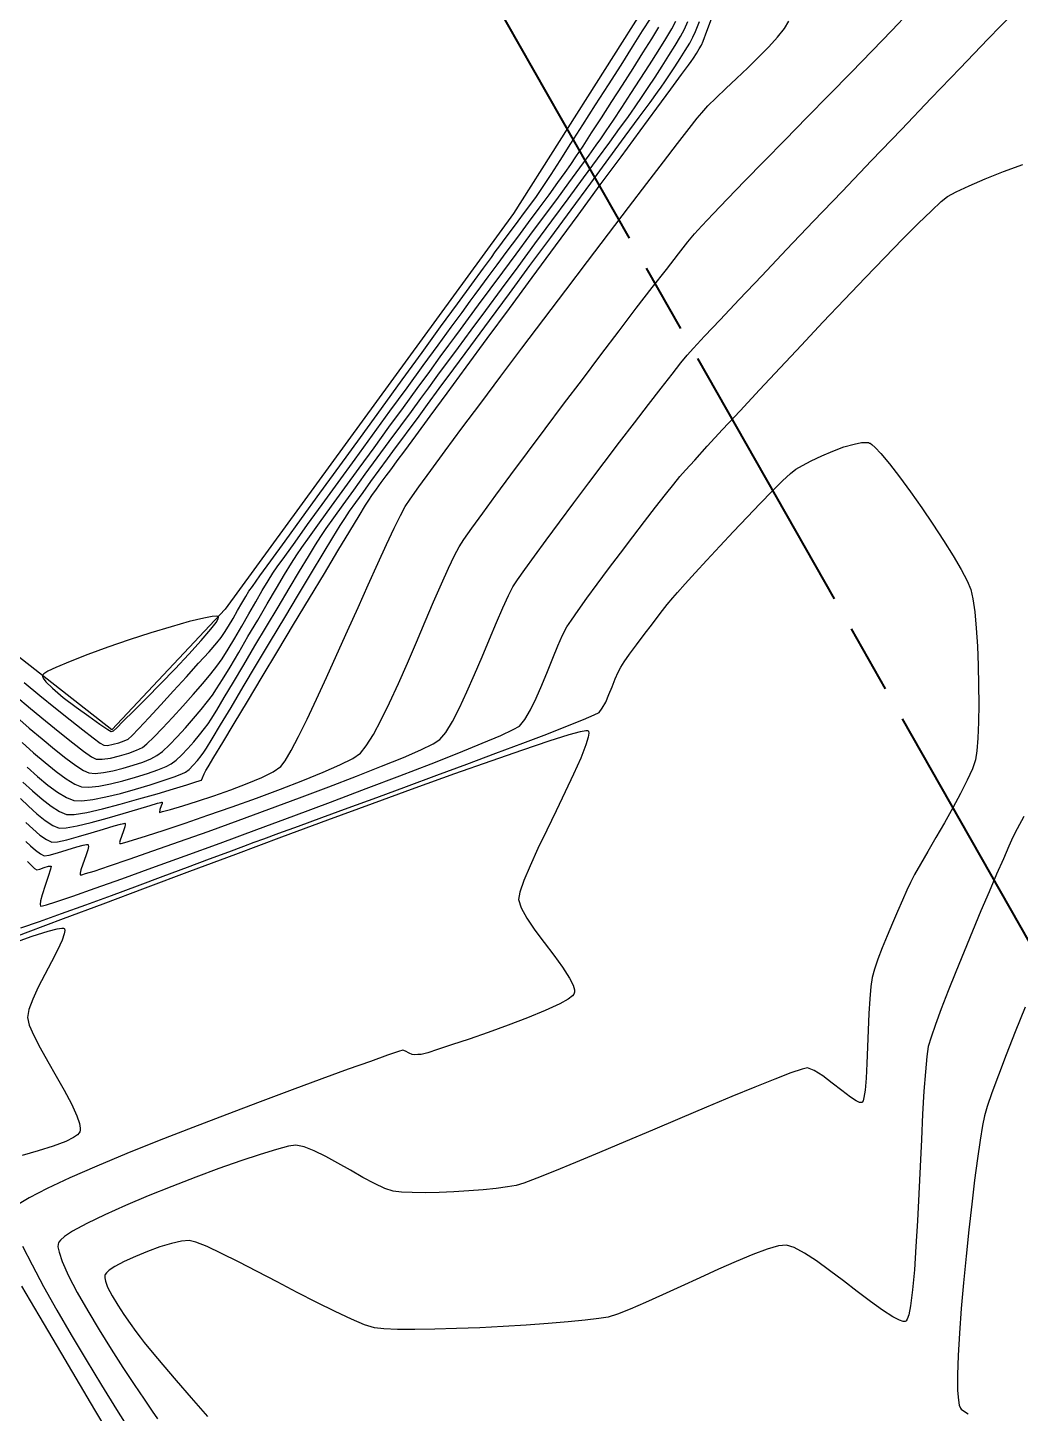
# Model space of a CAD drawing. Header units: metres. Extents: x 708931 to 723899, y 5405153 to 5413472.
# Drawn here: x 709695.5 to 709783.1, y 5411836.6 to 5411958.9 of the extents above; entities that cross this region are included whole.
import ezdxf

# ---------------------------------------------------------------- set-up
doc = ezdxf.new("R2010")
doc.units = ezdxf.units.M
doc.header["$LTSCALE"] = 12.7
doc.header["$MEASUREMENT"] = 0
doc.linetypes.add('ACAD_ISO08W100', pattern=[36, 24, -3, 6, -3])
for name, color, linetype in [('CONT-MJR1', 252, 'Continuous'), ('CONT-MNR1', 251, 'Continuous'), ('contornos2', 7, 'Continuous')]:
    doc.layers.add(name, color=color, linetype=linetype)
doc.layers.add('corte', color=214, linetype='ACAD_ISO08W100', lineweight=40)

msp = doc.modelspace()

# ---------------------------------------------------------------- linework, layer by layer
at = {"layer": 'CONT-MJR1', "flags": 128}
for points, elevation in [([(709695.38, 5411888.75), (709695.99, 5411888.19), (709696.61, 5411887.66), (709697.19, 5411887.25), (709697.66, 5411887.04), (709698.16, 5411887.07), (709698.99, 5411887.24), (709700.02, 5411887.52), (709701.14, 5411887.85), (709702.23, 5411888.18), (709703.17, 5411888.46), (709703.73, 5411888.62), (709704.01, 5411888.68), (709704.11, 5411888.69), (709704.13, 5411888.68), (709704.14, 5411888.66), (709704.14, 5411888.57), (709704.1, 5411888.38), (709703.99, 5411888.03), (709703.81, 5411887.54), (709703.7, 5411887.2), (709703.65, 5411887), (709703.66, 5411886.92), (709703.67, 5411886.9), (709703.69, 5411886.9), (709703.79, 5411886.92), (709704.1, 5411887), (709704.78, 5411887.2), (709706.01, 5411887.59), (709707.58, 5411888.1), (709709.42, 5411888.71), (709711.44, 5411889.4), (709713.57, 5411890.14), (709715.72, 5411890.92), (709717.83, 5411891.7), (709719.81, 5411892.46), (709721.59, 5411893.19), (709723.08, 5411893.85), (709724.21, 5411894.42), (709724.89, 5411894.89), (709725.41, 5411895.52), (709726.03, 5411896.52), (709726.72, 5411897.81), (709727.46, 5411899.33), (709728.24, 5411901.02), (709729.03, 5411902.82), (709729.83, 5411904.66), (709730.61, 5411906.48), (709731.35, 5411908.22), (709732.04, 5411909.82), (709732.66, 5411911.2), (709733.18, 5411912.31), (709733.6, 5411913.09), (709734.02, 5411913.74), (709734.73, 5411914.74), (709735.68, 5411916.06), (709736.83, 5411917.64), (709738.16, 5411919.44), (709739.62, 5411921.4), (709741.19, 5411923.5), (709742.81, 5411925.66), (709744.47, 5411927.85), (709746.11, 5411930.03), (709747.71, 5411932.13), (709749.23, 5411934.12), (709750.63, 5411935.95), (709751.88, 5411937.56), (709752.95, 5411938.92), (709753.78, 5411939.98), (709754.36, 5411940.68), (709755.01, 5411941.41), (709756, 5411942.46), (709757.28, 5411943.79), (709758.8, 5411945.36), (709760.51, 5411947.11), (709762.35, 5411948.99), (709764.28, 5411950.95), (709766.24, 5411952.95), (709768.18, 5411954.93), (709770.04, 5411956.84), (709771.78, 5411958.64), (709773.34, 5411960.27)], 235), ([(709694.57, 5411898.05), (709695.68, 5411897.08), (709696.81, 5411896.13), (709697.9, 5411895.23), (709698.91, 5411894.44), (709699.78, 5411893.79), (709700.47, 5411893.35), (709700.93, 5411893.14), (709701.49, 5411893.1), (709702.21, 5411893.17), (709703.06, 5411893.32), (709703.96, 5411893.55), (709704.85, 5411893.81), (709705.69, 5411894.1), (709706.4, 5411894.39), (709706.93, 5411894.66), (709707.43, 5411895.03), (709708.04, 5411895.6), (709708.73, 5411896.31), (709709.45, 5411897.11), (709710.17, 5411897.93), (709710.83, 5411898.73), (709711.4, 5411899.44), (709711.84, 5411900.01), (709712.2, 5411900.54), (709712.73, 5411901.39), (709713.39, 5411902.48), (709714.15, 5411903.76), (709714.97, 5411905.16), (709715.83, 5411906.61), (709716.67, 5411908.05), (709717.48, 5411909.42), (709718.2, 5411910.63), (709718.82, 5411911.64), (709719.29, 5411912.38), (709719.72, 5411913.01), (709720.4, 5411913.97), (709721.29, 5411915.21), (709722.34, 5411916.67), (709723.52, 5411918.29), (709724.78, 5411920.03), (709726.09, 5411921.82), (709727.4, 5411923.63), (709728.69, 5411925.38), (709729.9, 5411927.04), (709731, 5411928.54), (709731.94, 5411929.83), (709732.7, 5411930.86), (709733.22, 5411931.57), (709733.73, 5411932.26), (709734.44, 5411933.23), (709735.32, 5411934.42), (709736.34, 5411935.8), (709737.46, 5411937.31), (709738.64, 5411938.91), (709739.85, 5411940.54), (709741.05, 5411942.16), (709742.21, 5411943.73), (709743.29, 5411945.2), (709744.25, 5411946.51), (709745.06, 5411947.63), (709745.69, 5411948.5), (709746.1, 5411949.07), (709746.58, 5411949.78), (709747.21, 5411950.72), (709747.94, 5411951.83), (709748.75, 5411953.06), (709749.58, 5411954.33), (709750.39, 5411955.6), (709751.15, 5411956.81), (709751.82, 5411957.89), (709752.36, 5411958.79), (709752.72, 5411959.46)], 240), ([(709694.23, 5411878.13), (709695.94, 5411878.73), (709697.33, 5411879.18), (709698.15, 5411879.39), (709698.55, 5411879.45), (709698.71, 5411879.44), (709698.75, 5411879.41), (709698.78, 5411879.37), (709698.81, 5411879.23), (709698.76, 5411878.93), (709698.57, 5411878.38), (709698.16, 5411877.49), (709697.63, 5411876.46), (709697.04, 5411875.35), (709696.47, 5411874.23), (709695.98, 5411873.17), (709695.64, 5411872.26), (709695.52, 5411871.55), (709695.67, 5411870.89), (709696.07, 5411869.98), (709696.64, 5411868.88), (709697.32, 5411867.67), (709698.05, 5411866.4), (709698.76, 5411865.14), (709699.39, 5411863.95), (709699.87, 5411862.9), (709700.11, 5411862.21), (709700.17, 5411861.79), (709700.16, 5411861.57), (709700.13, 5411861.48), (709700.09, 5411861.39), (709699.94, 5411861.22), (709699.59, 5411860.97), (709698.91, 5411860.63), (709697.79, 5411860.21), (709696.47, 5411859.79), (709695.05, 5411859.38)], 230), ([(709694.98, 5411847.87), (709696.51, 5411845.27), (709698.13, 5411842.53), (709699.78, 5411839.75), (709701.44, 5411836.96), (709703.05, 5411834.26)], 230)]:
    msp.add_lwpolyline(points, dxfattribs=dict(at, elevation=elevation))
at = {"layer": 'CONT-MNR1', "flags": 128}
for points, elevation in [([(709695.12, 5411892.31), (709695.95, 5411891.55), (709696.8, 5411890.82), (709697.61, 5411890.2), (709698.35, 5411889.73), (709698.97, 5411889.48), (709699.65, 5411889.48), (709700.74, 5411889.66), (709702.13, 5411889.98), (709703.7, 5411890.38), (709705.35, 5411890.84), (709706.95, 5411891.3), (709708.39, 5411891.74), (709709.57, 5411892.1), (709710.36, 5411892.35), (709710.65, 5411892.44), (709710.76, 5411892.47), (709710.86, 5411892.5), (709710.95, 5411892.69), (709711.12, 5411893.05), (709711.26, 5411893.34), (709711.45, 5411893.67), (709711.96, 5411894.52), (709712.74, 5411895.82), (709713.75, 5411897.49), (709714.92, 5411899.45), (709716.22, 5411901.61), (709717.6, 5411903.9), (709719, 5411906.24), (709720.39, 5411908.54), (709721.71, 5411910.74), (709722.91, 5411912.73), (709723.95, 5411914.46), (709724.78, 5411915.83), (709725.35, 5411916.77), (709725.62, 5411917.19), (709725.91, 5411917.62), (709726.3, 5411918.16), (709726.73, 5411918.75), (709727.16, 5411919.34), (709727.56, 5411919.87), (709727.87, 5411920.29), (709728.14, 5411920.67), (709728.8, 5411921.56), (709729.77, 5411922.88), (709731.03, 5411924.6), (709732.54, 5411926.64), (709734.23, 5411928.94), (709736.08, 5411931.45), (709738.03, 5411934.11), (709740.05, 5411936.85), (709742.09, 5411939.62), (709744.11, 5411942.35), (709746.05, 5411945), (709747.88, 5411947.49), (709749.56, 5411949.77), (709751.04, 5411951.78), (709752.27, 5411953.45), (709753.21, 5411954.74), (709753.83, 5411955.57), (709754.06, 5411955.9), (709754.27, 5411956.2), (709754.53, 5411956.6), (709754.79, 5411957), (709754.97, 5411957.32), (709755.12, 5411957.69), (709755.46, 5411958.58), (709755.95, 5411959.88)], 237), ([(709695.22, 5411901.11), (709696.62, 5411899.96), (709697.99, 5411898.85), (709699.27, 5411897.82), (709700.4, 5411896.93), (709701.31, 5411896.23), (709701.94, 5411895.76), (709702.24, 5411895.58), (709702.59, 5411895.57), (709703.07, 5411895.66), (709703.58, 5411895.8), (709704.06, 5411895.96), (709704.39, 5411896.12), (709704.71, 5411896.41), (709705.34, 5411897.06), (709706.23, 5411898), (709707.27, 5411899.13), (709708.41, 5411900.37), (709709.55, 5411901.62), (709710.62, 5411902.81), (709711.54, 5411903.83), (709712.22, 5411904.62), (709712.6, 5411905.07), (709712.9, 5411905.51), (709713.26, 5411906.09), (709713.65, 5411906.76), (709714.05, 5411907.45), (709714.43, 5411908.11), (709714.78, 5411908.7), (709715.06, 5411909.17), (709715.36, 5411909.59), (709716.02, 5411910.51), (709717, 5411911.86), (709718.24, 5411913.57), (709719.69, 5411915.58), (709721.32, 5411917.82), (709723.07, 5411920.23), (709724.89, 5411922.74), (709726.74, 5411925.28), (709728.57, 5411927.8), (709730.33, 5411930.22), (709731.97, 5411932.48), (709733.46, 5411934.51), (709734.73, 5411936.26), (709735.74, 5411937.65), (709736.44, 5411938.61), (709736.79, 5411939.09), (709737.18, 5411939.62), (709737.67, 5411940.28), (709738.22, 5411941.02), (709738.8, 5411941.8), (709739.38, 5411942.58), (709739.93, 5411943.32), (709740.41, 5411943.98), (709740.78, 5411944.52), (709741.12, 5411945.03), (709741.71, 5411945.94), (709742.51, 5411947.17), (709743.46, 5411948.65), (709744.52, 5411950.3), (709745.64, 5411952.06), (709746.78, 5411953.84), (709747.88, 5411955.57), (709748.9, 5411957.18), (709749.79, 5411958.59), (709750.51, 5411959.72)], 242), ([(709695.38, 5411887.1), (709695.79, 5411886.71), (709696.23, 5411886.31), (709696.66, 5411885.99), (709697, 5411885.82), (709697.44, 5411885.87), (709698.17, 5411886.08), (709699.03, 5411886.35), (709699.87, 5411886.62), (709700.43, 5411886.77), (709700.72, 5411886.82), (709700.83, 5411886.82), (709700.86, 5411886.8), (709700.88, 5411886.77), (709700.89, 5411886.64), (709700.83, 5411886.35), (709700.66, 5411885.83), (709700.39, 5411885.1), (709700.22, 5411884.58), (709700.16, 5411884.29), (709700.16, 5411884.17), (709700.18, 5411884.14), (709700.2, 5411884.14), (709700.31, 5411884.16), (709700.65, 5411884.25), (709701.39, 5411884.48), (709702.74, 5411884.93), (709704.49, 5411885.53), (709706.57, 5411886.25), (709708.92, 5411887.08), (709711.45, 5411887.98), (709714.11, 5411888.94), (709716.82, 5411889.93), (709719.51, 5411890.93), (709722.11, 5411891.9), (709724.55, 5411892.84), (709726.76, 5411893.72), (709728.68, 5411894.5), (709730.22, 5411895.17), (709731.32, 5411895.71), (709731.91, 5411896.08), (709732.42, 5411896.71), (709733, 5411897.67), (709733.63, 5411898.88), (709734.29, 5411900.29), (709734.96, 5411901.82), (709735.62, 5411903.39), (709736.27, 5411904.94), (709736.89, 5411906.41), (709737.45, 5411907.71), (709737.94, 5411908.78), (709738.35, 5411909.55), (709738.75, 5411910.16), (709739.4, 5411911.09), (709740.25, 5411912.27), (709741.28, 5411913.68), (709742.45, 5411915.25), (709743.71, 5411916.95), (709745.04, 5411918.73), (709746.4, 5411920.53), (709747.75, 5411922.31), (709749.06, 5411924.03), (709750.3, 5411925.64), (709751.41, 5411927.08), (709752.38, 5411928.32), (709753.16, 5411929.3), (709753.72, 5411929.98), (709754.28, 5411930.6), (709755.26, 5411931.66), (709756.62, 5411933.12), (709758.31, 5411934.91), (709760.29, 5411936.99), (709762.49, 5411939.3), (709764.87, 5411941.8), (709767.39, 5411944.44), (709769.99, 5411947.16), (709772.62, 5411949.91), (709775.24, 5411952.65), (709777.8, 5411955.31), (709780.24, 5411957.86), (709782.53, 5411960.23)], 234), ([(709694.45, 5411899.94), (709695.77, 5411898.83), (709697.1, 5411897.74), (709698.36, 5411896.71), (709699.51, 5411895.8), (709700.47, 5411895.07), (709701.18, 5411894.57), (709701.58, 5411894.36), (709702.12, 5411894.34), (709702.83, 5411894.44), (709703.64, 5411894.63), (709704.45, 5411894.88), (709705.15, 5411895.14), (709705.66, 5411895.39), (709706.05, 5411895.7), (709706.66, 5411896.29), (709707.43, 5411897.08), (709708.31, 5411898.02), (709709.23, 5411899.03), (709710.14, 5411900.06), (709710.98, 5411901.03), (709711.7, 5411901.88), (709712.22, 5411902.54), (709712.68, 5411903.2), (709713.21, 5411904.04), (709713.8, 5411905.02), (709714.42, 5411906.08), (709715.04, 5411907.17), (709715.66, 5411908.24), (709716.23, 5411909.23), (709716.74, 5411910.09), (709717.17, 5411910.77), (709717.55, 5411911.31), (709718.21, 5411912.24), (709719.12, 5411913.5), (709720.23, 5411915.05), (709721.52, 5411916.82), (709722.93, 5411918.76), (709724.42, 5411920.82), (709725.96, 5411922.94), (709727.5, 5411925.05), (709729.01, 5411927.12), (709730.44, 5411929.08), (709731.75, 5411930.88), (709732.9, 5411932.46), (709733.86, 5411933.76), (709734.57, 5411934.74), (709735, 5411935.33), (709735.5, 5411936.01), (709736.17, 5411936.9), (709736.96, 5411937.97), (709737.84, 5411939.15), (709738.77, 5411940.41), (709739.72, 5411941.69), (709740.65, 5411942.95), (709741.53, 5411944.14), (709742.31, 5411945.21), (709742.96, 5411946.11), (709743.44, 5411946.8), (709743.9, 5411947.47), (709744.53, 5411948.43), (709745.29, 5411949.6), (709746.15, 5411950.93), (709747.08, 5411952.36), (709748.02, 5411953.82), (709748.94, 5411955.27), (709749.81, 5411956.65), (709750.59, 5411957.88), (709751.23, 5411958.92)], 241), ([(709694.89, 5411890.88), (709695.6, 5411890.21), (709696.35, 5411889.54), (709697.08, 5411888.95), (709697.75, 5411888.5), (709698.31, 5411888.26), (709698.92, 5411888.28), (709699.91, 5411888.46), (709701.15, 5411888.76), (709702.54, 5411889.14), (709703.95, 5411889.55), (709705.26, 5411889.94), (709706.35, 5411890.27), (709706.98, 5411890.46), (709707.28, 5411890.54), (709707.37, 5411890.56), (709707.39, 5411890.56), (709707.4, 5411890.54), (709707.39, 5411890.45), (709707.32, 5411890.23), (709707.2, 5411889.91), (709707.16, 5411889.66), (709707.44, 5411889.72), (709708.15, 5411889.92), (709709.22, 5411890.24), (709710.52, 5411890.65), (709711.97, 5411891.13), (709713.46, 5411891.65), (709714.89, 5411892.19), (709716.18, 5411892.73), (709717.2, 5411893.24), (709717.87, 5411893.7), (709718.26, 5411894.2), (709718.79, 5411895.1), (709719.44, 5411896.35), (709720.19, 5411897.88), (709721.02, 5411899.63), (709721.9, 5411901.56), (709722.82, 5411903.58), (709723.75, 5411905.66), (709724.68, 5411907.73), (709725.57, 5411909.72), (709726.42, 5411911.6), (709727.19, 5411913.28), (709727.86, 5411914.72), (709728.42, 5411915.85), (709728.85, 5411916.63), (709729.29, 5411917.3), (709730.05, 5411918.37), (709731.09, 5411919.81), (709732.37, 5411921.55), (709733.85, 5411923.55), (709735.5, 5411925.76), (709737.27, 5411928.13), (709739.14, 5411930.61), (709741.06, 5411933.16), (709743, 5411935.72), (709744.92, 5411938.25), (709746.78, 5411940.69), (709748.54, 5411943.01), (709750.17, 5411945.14), (709751.62, 5411947.04), (709752.87, 5411948.67), (709753.88, 5411949.97), (709754.6, 5411950.89), (709755, 5411951.38), (709755.54, 5411951.97), (709756.27, 5411952.69), (709757.13, 5411953.51), (709758.08, 5411954.4), (709759.06, 5411955.34), (709760.02, 5411956.27), (709760.92, 5411957.18), (709761.7, 5411958.04), (709762.31, 5411958.81), (709762.7, 5411959.45)], 236), ([(709695.04, 5411895.83), (709696.06, 5411894.92), (709697.08, 5411894.06), (709698.05, 5411893.27), (709698.94, 5411892.62), (709699.7, 5411892.15), (709700.28, 5411891.92), (709700.94, 5411891.88), (709701.81, 5411891.97), (709702.84, 5411892.17), (709703.94, 5411892.44), (709705.06, 5411892.76), (709706.11, 5411893.1), (709707.03, 5411893.42), (709707.75, 5411893.71), (709708.2, 5411893.93), (709708.63, 5411894.25), (709709.12, 5411894.71), (709709.66, 5411895.28), (709710.19, 5411895.89), (709710.69, 5411896.5), (709711.13, 5411897.05), (709711.47, 5411897.48), (709711.73, 5411897.89), (709712.22, 5411898.68), (709712.88, 5411899.78), (709713.69, 5411901.14), (709714.61, 5411902.68), (709715.59, 5411904.34), (709716.61, 5411906.06), (709717.63, 5411907.77), (709718.61, 5411909.41), (709719.51, 5411910.92), (709720.3, 5411912.22), (709720.94, 5411913.27), (709721.4, 5411913.98), (709721.88, 5411914.7), (709722.55, 5411915.65), (709723.38, 5411916.8), (709724.31, 5411918.09), (709725.32, 5411919.49), (709726.38, 5411920.92), (709727.43, 5411922.36), (709728.45, 5411923.75), (709729.39, 5411925.03), (709730.23, 5411926.17), (709730.92, 5411927.12), (709731.43, 5411927.81), (709731.88, 5411928.42), (709732.6, 5411929.4), (709733.54, 5411930.67), (709734.67, 5411932.2), (709735.95, 5411933.93), (709737.34, 5411935.81), (709738.8, 5411937.79), (709740.29, 5411939.81), (709741.78, 5411941.83), (709743.22, 5411943.78), (709744.57, 5411945.62), (709745.81, 5411947.3), (709746.88, 5411948.77), (709747.76, 5411949.97), (709748.39, 5411950.84), (709748.75, 5411951.35), (709749.18, 5411951.97), (709749.69, 5411952.73), (709750.27, 5411953.59), (709750.89, 5411954.52), (709751.51, 5411955.47), (709752.11, 5411956.41), (709752.65, 5411957.3), (709753.12, 5411958.09), (709753.47, 5411958.75), (709753.78, 5411959.42)], 239), ([(709695.48, 5411893.65), (709696.4, 5411892.83), (709697.31, 5411892.07), (709698.18, 5411891.43), (709698.96, 5411890.96), (709699.62, 5411890.7), (709700.31, 5411890.67), (709701.28, 5411890.78), (709702.44, 5411891.02), (709703.73, 5411891.33), (709705.05, 5411891.7), (709706.33, 5411892.09), (709707.49, 5411892.47), (709708.45, 5411892.8), (709709.14, 5411893.05), (709709.47, 5411893.2), (709709.78, 5411893.44), (709710.14, 5411893.81), (709710.51, 5411894.23), (709710.84, 5411894.64), (709711.09, 5411894.96), (709711.31, 5411895.31), (709711.81, 5411896.14), (709712.55, 5411897.37), (709713.48, 5411898.92), (709714.56, 5411900.72), (709715.73, 5411902.69), (709716.97, 5411904.76), (709718.22, 5411906.85), (709719.44, 5411908.88), (709720.58, 5411910.79), (709721.6, 5411912.49), (709722.46, 5411913.9), (709723.11, 5411914.96), (709723.51, 5411915.59), (709723.93, 5411916.22), (709724.48, 5411916.99), (709725.12, 5411917.88), (709725.82, 5411918.84), (709726.55, 5411919.84), (709727.28, 5411920.84), (709727.99, 5411921.8), (709728.64, 5411922.68), (709729.2, 5411923.44), (709729.65, 5411924.05), (709730.06, 5411924.61), (709730.81, 5411925.63), (709731.85, 5411927.04), (709733.14, 5411928.79), (709734.63, 5411930.81), (709736.27, 5411933.04), (709738.03, 5411935.42), (709739.84, 5411937.89), (709741.68, 5411940.37), (709743.48, 5411942.82), (709745.21, 5411945.17), (709746.81, 5411947.35), (709748.25, 5411949.31), (709749.48, 5411950.97), (709750.44, 5411952.29), (709751.1, 5411953.19), (709751.41, 5411953.62), (709751.74, 5411954.11), (709752.16, 5411954.73), (709752.63, 5411955.43), (709753.1, 5411956.16), (709753.55, 5411956.87), (709753.94, 5411957.51), (709754.22, 5411958.03), (709754.44, 5411958.54), (709754.8, 5411959.43)], 238), ([(709695.53, 5411885.32), (709695.72, 5411885.11), (709695.91, 5411884.93), (709696.15, 5411884.72), (709696.35, 5411884.6), (709696.6, 5411884.65), (709697, 5411884.79), (709697.38, 5411884.91), (709697.6, 5411884.92), (709697.55, 5411884.64), (709697.35, 5411884.01), (709697.08, 5411883.21), (709696.82, 5411882.39), (709696.68, 5411881.84), (709696.65, 5411881.54), (709696.67, 5411881.41), (709696.69, 5411881.38), (709696.71, 5411881.38), (709696.84, 5411881.4), (709697.21, 5411881.5), (709698.03, 5411881.77), (709699.53, 5411882.27), (709701.48, 5411882.96), (709703.83, 5411883.79), (709706.5, 5411884.75), (709709.43, 5411885.81), (709712.53, 5411886.95), (709715.75, 5411888.14), (709719.02, 5411889.35), (709722.25, 5411890.56), (709725.4, 5411891.75), (709728.38, 5411892.89), (709731.12, 5411893.95), (709733.57, 5411894.92), (709735.64, 5411895.76), (709737.27, 5411896.44), (709738.38, 5411896.96), (709738.92, 5411897.27), (709739.4, 5411897.86), (709739.9, 5411898.7), (709740.4, 5411899.73), (709740.9, 5411900.87), (709741.39, 5411902.07), (709741.86, 5411903.26), (709742.31, 5411904.35), (709742.73, 5411905.3), (709743.11, 5411906.02), (709743.5, 5411906.61), (709744.1, 5411907.47), (709744.87, 5411908.54), (709745.78, 5411909.78), (709746.78, 5411911.13), (709747.84, 5411912.53), (709748.91, 5411913.95), (709749.95, 5411915.31), (709750.93, 5411916.58), (709751.81, 5411917.7), (709752.54, 5411918.62), (709753.08, 5411919.28), (709753.57, 5411919.83), (709754.39, 5411920.74), (709755.49, 5411921.95), (709756.84, 5411923.42), (709758.39, 5411925.09), (709760.09, 5411926.92), (709761.91, 5411928.87), (709763.79, 5411930.88), (709765.7, 5411932.9), (709767.59, 5411934.9), (709769.42, 5411936.81), (709771.15, 5411938.6), (709772.72, 5411940.22), (709774.11, 5411941.61), (709775.26, 5411942.73), (709776.13, 5411943.54), (709776.68, 5411943.98), (709777.46, 5411944.41), (709778.6, 5411944.94), (709780.02, 5411945.54), (709781.62, 5411946.18), (709783.33, 5411946.82)], 233), ([(709694.93, 5411879.46), (709696.59, 5411880.04), (709698.52, 5411880.73), (709700.66, 5411881.51), (709702.92, 5411882.33), (709705.22, 5411883.18), (709707.48, 5411884.02), (709709.63, 5411884.82), (709711.59, 5411885.55), (709713.28, 5411886.18), (709714.61, 5411886.68), (709715.52, 5411887.02), (709716.36, 5411887.33), (709717.69, 5411887.81), (709719.42, 5411888.44), (709721.48, 5411889.2), (709723.81, 5411890.05), (709726.33, 5411890.98), (709728.96, 5411891.95), (709731.64, 5411892.94), (709734.28, 5411893.92), (709736.83, 5411894.87), (709739.21, 5411895.76), (709741.34, 5411896.57), (709743.15, 5411897.28), (709744.56, 5411897.84), (709745.52, 5411898.25), (709745.94, 5411898.46), (709746.23, 5411898.84), (709746.53, 5411899.39), (709746.82, 5411900.04), (709747.1, 5411900.74), (709747.37, 5411901.43), (709747.63, 5411902.03), (709747.86, 5411902.48), (709748.16, 5411902.93), (709748.64, 5411903.61), (709749.25, 5411904.44), (709749.93, 5411905.36), (709750.65, 5411906.3), (709751.34, 5411907.2), (709751.95, 5411907.98), (709752.44, 5411908.57), (709752.86, 5411909.05), (709753.54, 5411909.81), (709754.42, 5411910.78), (709755.46, 5411911.91), (709756.61, 5411913.15), (709757.81, 5411914.43), (709759.01, 5411915.7), (709760.16, 5411916.91), (709761.22, 5411917.99), (709762.12, 5411918.89), (709762.83, 5411919.55), (709763.29, 5411919.92), (709763.88, 5411920.27), (709764.67, 5411920.68), (709765.59, 5411921.11), (709766.57, 5411921.53), (709767.55, 5411921.89), (709768.46, 5411922.15), (709769.09, 5411922.27), (709769.49, 5411922.29), (709769.7, 5411922.27), (709769.79, 5411922.24), (709769.86, 5411922.22), (709770.01, 5411922.12), (709770.3, 5411921.85), (709770.8, 5411921.32), (709771.57, 5411920.4), (709772.45, 5411919.25), (709773.41, 5411917.94), (709774.41, 5411916.53), (709775.39, 5411915.08), (709776.33, 5411913.64), (709777.17, 5411912.29), (709777.88, 5411911.08), (709778.41, 5411910.07), (709778.73, 5411909.33), (709778.92, 5411908.5), (709779.09, 5411907.34), (709779.22, 5411905.92), (709779.32, 5411904.33), (709779.39, 5411902.62), (709779.43, 5411900.88), (709779.44, 5411899.19), (709779.41, 5411897.61), (709779.35, 5411896.21), (709779.26, 5411895.08), (709779.14, 5411894.29), (709778.88, 5411893.51), (709778.43, 5411892.5), (709777.84, 5411891.33), (709777.15, 5411890.06), (709776.41, 5411888.74), (709775.66, 5411887.44), (709774.94, 5411886.2), (709774.3, 5411885.09), (709773.78, 5411884.17), (709773.43, 5411883.48), (709773.11, 5411882.78), (709772.72, 5411881.91), (709772.28, 5411880.92), (709771.82, 5411879.87), (709771.36, 5411878.78), (709770.93, 5411877.71), (709770.55, 5411876.71), (709770.25, 5411875.82), (709770.04, 5411875.08), (709769.92, 5411874.31), (709769.82, 5411873.22), (709769.75, 5411871.91), (709769.69, 5411870.45), (709769.63, 5411868.96), (709769.57, 5411867.51), (709769.5, 5411866.21), (709769.41, 5411865.14), (709769.31, 5411864.51), (709769.23, 5411864.21), (709769.17, 5411864.1), (709769.13, 5411864.07), (709769.08, 5411864.05), (709768.93, 5411864.07), (709768.63, 5411864.2), (709768.12, 5411864.53), (709767.35, 5411865.11), (709766.51, 5411865.78), (709765.68, 5411866.42), (709764.93, 5411866.9), (709764.34, 5411867.12), (709763.85, 5411867.01), (709762.86, 5411866.67), (709761.44, 5411866.12), (709759.68, 5411865.42), (709757.65, 5411864.58), (709755.42, 5411863.64), (709753.06, 5411862.65), (709750.65, 5411861.63), (709748.27, 5411860.63), (709745.98, 5411859.66), (709743.87, 5411858.78), (709742, 5411858.01), (709740.45, 5411857.39), (709739.3, 5411856.96), (709738.62, 5411856.75), (709737.86, 5411856.61), (709736.87, 5411856.48), (709735.72, 5411856.36), (709734.46, 5411856.26), (709733.14, 5411856.18), (709731.83, 5411856.12), (709730.59, 5411856.1), (709729.46, 5411856.11), (709728.51, 5411856.16), (709727.79, 5411856.25), (709727.04, 5411856.49), (709726.13, 5411856.91), (709725.11, 5411857.46), (709724.02, 5411858.08), (709722.91, 5411858.72), (709721.83, 5411859.31), (709720.82, 5411859.81), (709719.92, 5411860.15), (709719.2, 5411860.29), (709718.56, 5411860.2), (709717.48, 5411859.92), (709716.05, 5411859.48), (709714.33, 5411858.91), (709712.41, 5411858.23), (709710.36, 5411857.47), (709708.25, 5411856.66), (709706.16, 5411855.82), (709704.16, 5411854.97), (709702.34, 5411854.16), (709700.76, 5411853.39), (709699.5, 5411852.7), (709698.77, 5411852.23), (709698.42, 5411851.92), (709698.28, 5411851.75), (709698.24, 5411851.67), (709698.22, 5411851.57), (709698.21, 5411851.33), (709698.3, 5411850.86), (709698.58, 5411850.05), (709699.15, 5411848.78), (709699.91, 5411847.31), (709700.83, 5411845.69), (709701.84, 5411844.01), (709702.89, 5411842.31), (709703.94, 5411840.68), (709704.92, 5411839.18), (709705.8, 5411837.88), (709706.51, 5411836.84), (709707, 5411836.15)], 232), ([(709692.83, 5411878.08), (709695.57, 5411879.11), (709698.71, 5411880.29), (709702.19, 5411881.59), (709705.93, 5411882.99), (709709.85, 5411884.46), (709713.89, 5411885.97), (709717.97, 5411887.49), (709722.01, 5411888.99), (709725.95, 5411890.44), (709729.72, 5411891.81), (709733.23, 5411893.08), (709736.42, 5411894.21), (709739.21, 5411895.18), (709741.54, 5411895.96), (709743.32, 5411896.52), (709744.31, 5411896.79), (709744.77, 5411896.88), (709744.93, 5411896.88), (709744.97, 5411896.86), (709745, 5411896.81), (709745.03, 5411896.65), (709744.99, 5411896.29), (709744.78, 5411895.6), (709744.33, 5411894.44), (709743.7, 5411893.04), (709742.96, 5411891.46), (709742.15, 5411889.79), (709741.33, 5411888.1), (709740.55, 5411886.46), (709739.86, 5411884.95), (709739.31, 5411883.64), (709738.96, 5411882.62), (709738.85, 5411881.96), (709739.07, 5411881.23), (709739.57, 5411880.32), (709740.28, 5411879.28), (709741.1, 5411878.18), (709741.94, 5411877.06), (709742.71, 5411876), (709743.33, 5411875.04), (709743.66, 5411874.4), (709743.78, 5411874.01), (709743.79, 5411873.79), (709743.76, 5411873.7), (709743.73, 5411873.63), (709743.59, 5411873.47), (709743.22, 5411873.19), (709742.47, 5411872.77), (709741.19, 5411872.18), (709739.64, 5411871.54), (709737.93, 5411870.89), (709736.17, 5411870.25), (709734.47, 5411869.66), (709732.94, 5411869.14), (709731.69, 5411868.73), (709730.84, 5411868.45), (709730.49, 5411868.35), (709730.26, 5411868.31), (709729.96, 5411868.29), (709729.66, 5411868.28), (709729.45, 5411868.3), (709729.19, 5411868.42), (709728.88, 5411868.59), (709728.63, 5411868.69), (709728.26, 5411868.57), (709727.29, 5411868.23), (709725.78, 5411867.69), (709723.82, 5411866.99), (709721.49, 5411866.14), (709718.88, 5411865.18), (709716.05, 5411864.13), (709713.1, 5411863.01), (709710.11, 5411861.86), (709707.14, 5411860.7), (709704.29, 5411859.55), (709701.64, 5411858.45), (709699.26, 5411857.41), (709697.24, 5411856.47), (709695.66, 5411855.66), (709694.77, 5411855.11)], 231), ([(709783.41, 5411889.28), (709782.83, 5411888.19), (709782.46, 5411887.46), (709782.1, 5411886.67), (709781.61, 5411885.57), (709781.02, 5411884.21), (709780.35, 5411882.66), (709779.63, 5411880.97), (709778.89, 5411879.19), (709778.14, 5411877.39), (709777.41, 5411875.6), (709776.73, 5411873.9), (709776.13, 5411872.33), (709775.62, 5411870.95), (709775.23, 5411869.82), (709774.99, 5411868.99), (709774.86, 5411868.12), (709774.73, 5411866.78), (709774.61, 5411865.05), (709774.49, 5411863.03), (709774.38, 5411860.8), (709774.27, 5411858.43), (709774.15, 5411856.01), (709774.03, 5411853.63), (709773.9, 5411851.37), (709773.76, 5411849.31), (709773.6, 5411847.54), (709773.42, 5411846.14), (709773.26, 5411845.34), (709773.14, 5411844.95), (709773.05, 5411844.81), (709773, 5411844.77), (709772.94, 5411844.75), (709772.77, 5411844.75), (709772.44, 5411844.85), (709771.86, 5411845.15), (709770.95, 5411845.73), (709769.88, 5411846.5), (709768.71, 5411847.39), (709767.5, 5411848.32), (709766.28, 5411849.25), (709765.12, 5411850.09), (709764.06, 5411850.78), (709763.16, 5411851.27), (709762.47, 5411851.48), (709761.77, 5411851.41), (709760.76, 5411851.12), (709759.51, 5411850.65), (709758.05, 5411850.05), (709756.47, 5411849.36), (709754.82, 5411848.6), (709753.15, 5411847.83), (709751.54, 5411847.09), (709750.03, 5411846.41), (709748.69, 5411845.83), (709747.58, 5411845.39), (709746.75, 5411845.14), (709745.93, 5411845.01), (709744.73, 5411844.86), (709743.21, 5411844.72), (709741.45, 5411844.57), (709739.52, 5411844.43), (709737.49, 5411844.31), (709735.42, 5411844.2), (709733.38, 5411844.12), (709731.45, 5411844.06), (709729.69, 5411844.04), (709728.17, 5411844.05), (709726.95, 5411844.1), (709726.12, 5411844.2), (709725.26, 5411844.46), (709724.09, 5411844.95), (709722.66, 5411845.62), (709721.04, 5411846.43), (709719.32, 5411847.31), (709717.55, 5411848.24), (709715.79, 5411849.15), (709714.14, 5411850), (709712.63, 5411850.75), (709711.36, 5411851.35), (709710.38, 5411851.75), (709709.77, 5411851.9), (709709.1, 5411851.83), (709708.21, 5411851.63), (709707.19, 5411851.32), (709706.11, 5411850.93), (709705.04, 5411850.49), (709704.05, 5411850.03), (709703.22, 5411849.59), (709702.73, 5411849.26), (709702.48, 5411849.04), (709702.38, 5411848.9), (709702.35, 5411848.84), (709702.34, 5411848.77), (709702.33, 5411848.6), (709702.4, 5411848.29), (709702.59, 5411847.77), (709702.98, 5411847.02), (709703.48, 5411846.19), (709704.03, 5411845.35), (709704.58, 5411844.56), (709705.07, 5411843.87), (709705.45, 5411843.35), (709705.82, 5411842.88), (709706.51, 5411842.05), (709707.46, 5411840.91), (709708.63, 5411839.54), (709709.95, 5411838), (709711.39, 5411836.36)], 233), ([(709783.53, 5411872.48), (709782.66, 5411870.29), (709781.86, 5411868.27), (709781.17, 5411866.46), (709780.6, 5411864.93), (709780.19, 5411863.72), (709779.95, 5411862.9), (709779.78, 5411862.02), (709779.57, 5411860.74), (709779.33, 5411859.11), (709779.08, 5411857.2), (709778.82, 5411855.09), (709778.56, 5411852.84), (709778.32, 5411850.51), (709778.09, 5411848.17), (709777.89, 5411845.88), (709777.73, 5411843.72), (709777.62, 5411841.75), (709777.57, 5411840.04), (709777.58, 5411838.65), (709777.64, 5411837.81), (709777.72, 5411837.37), (709777.79, 5411837.17), (709777.83, 5411837.1), (709777.9, 5411837.02), (709778.09, 5411836.85), (709778.52, 5411836.61)], 234), ([(709695.09, 5411851.4), (709695.93, 5411849.73), (709696.94, 5411847.82), (709698.11, 5411845.75), (709699.37, 5411843.57), (709700.7, 5411841.35), (709702.05, 5411839.13), (709703.38, 5411836.99), (709704.64, 5411834.98)], 231)]:
    msp.add_lwpolyline(points, dxfattribs=dict(at, elevation=elevation))
at = {"layer": 'CONT-MNR1', "elevation": 243, "flags": 128}
msp.add_lwpolyline([(709712.35, 5411906.91), (709712.32, 5411906.94), (709712.18, 5411906.97), (709711.82, 5411906.94), (709711.07, 5411906.8), (709709.78, 5411906.48), (709708.19, 5411906.03), (709706.39, 5411905.48), (709704.5, 5411904.87), (709702.62, 5411904.22), (709700.84, 5411903.59), (709699.27, 5411902.98), (709698.01, 5411902.45), (709697.3, 5411902.1), (709696.97, 5411901.89), (709696.86, 5411901.78), (709696.84, 5411901.73), (709696.84, 5411901.66), (709696.91, 5411901.49), (709697.15, 5411901.16), (709697.72, 5411900.61), (709698.68, 5411899.8), (709699.8, 5411898.95), (709700.92, 5411898.14), (709701.91, 5411897.45), (709702.62, 5411896.97), (709702.89, 5411896.79), (709703.01, 5411896.81), (709703.12, 5411896.85), (709703.36, 5411897.08), (709703.97, 5411897.69), (709704.89, 5411898.6), (709706.01, 5411899.73), (709707.26, 5411901), (709708.54, 5411902.32), (709709.76, 5411903.62), (709710.84, 5411904.81), (709711.69, 5411905.81), (709712.15, 5411906.42), (709712.33, 5411906.74), (709712.36, 5411906.87)], close=True, dxfattribs=at)
at = {"layer": 'contornos2', "color": 30}
msp.add_lwpolyline([(709787.13, 5412123.38), (709773.25, 5412090.81), (709741.06, 5412068.73), (709738.29, 5412054.18), (709738.29, 5412054.18), (709733.51, 5412037.65), (709739.23, 5412022.81), (709760.07, 5412010.23), (709750.47, 5411961.58), (709738.39, 5411942.48), (709712.97, 5411907.57), (709702.97, 5411896.94), (709689.34, 5411907.59), (709689.34, 5411907.59), (709669.18, 5411945.2), (709662.99, 5411980.24), (709653.5, 5411994.99), (709631.63, 5412015.51), (709625.2, 5412036.22), (709625.2, 5412036.22), (709638.17, 5412055.88), (709615.53, 5412054.79), (709591.38, 5412043.78)], dxfattribs=at)
at = {"layer": 'corte', "color": 6, "ltscale": 0.08}
msp.add_line((709875.12, 5411717.7), (709685.93, 5412050.65), dxfattribs=at)

doc.saveas('drawing.dxf')
